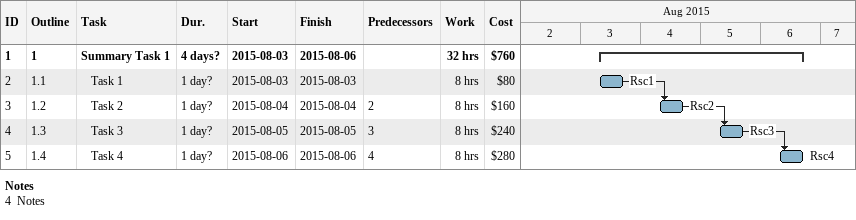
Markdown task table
| ID | WBS | Task | Duration | Start | Finish | Predecessors | Resources | Work (h) | Cost ($) |
|---|---|---|---|---|---|---|---|---|---|
| 1 | 1 | **Summary Task 1** | 4d? | 2015-08-03 | 2015-08-06 |  |  | 32 | 760 |
| 2 | 1.1 | Task 1 | 1d? | 2015-08-03 | 2015-08-03 |  | Rsc1 | 8 | 80 |
| 3 | 1.2 | Task 2 | 1d? | 2015-08-04 | 2015-08-04 | 2 | Rsc2 | 8 | 160 |
| 4 | 1.3 | Task 3 | 1d? | 2015-08-05 | 2015-08-05 | 3 | Rsc3 | 8 | 240 |
| 5 | 1.4 | Task 4 | 1d? | 2015-08-06 | 2015-08-06 | 4 | Rsc4 | 8 | 280 |

Notes
- 4: Notes
